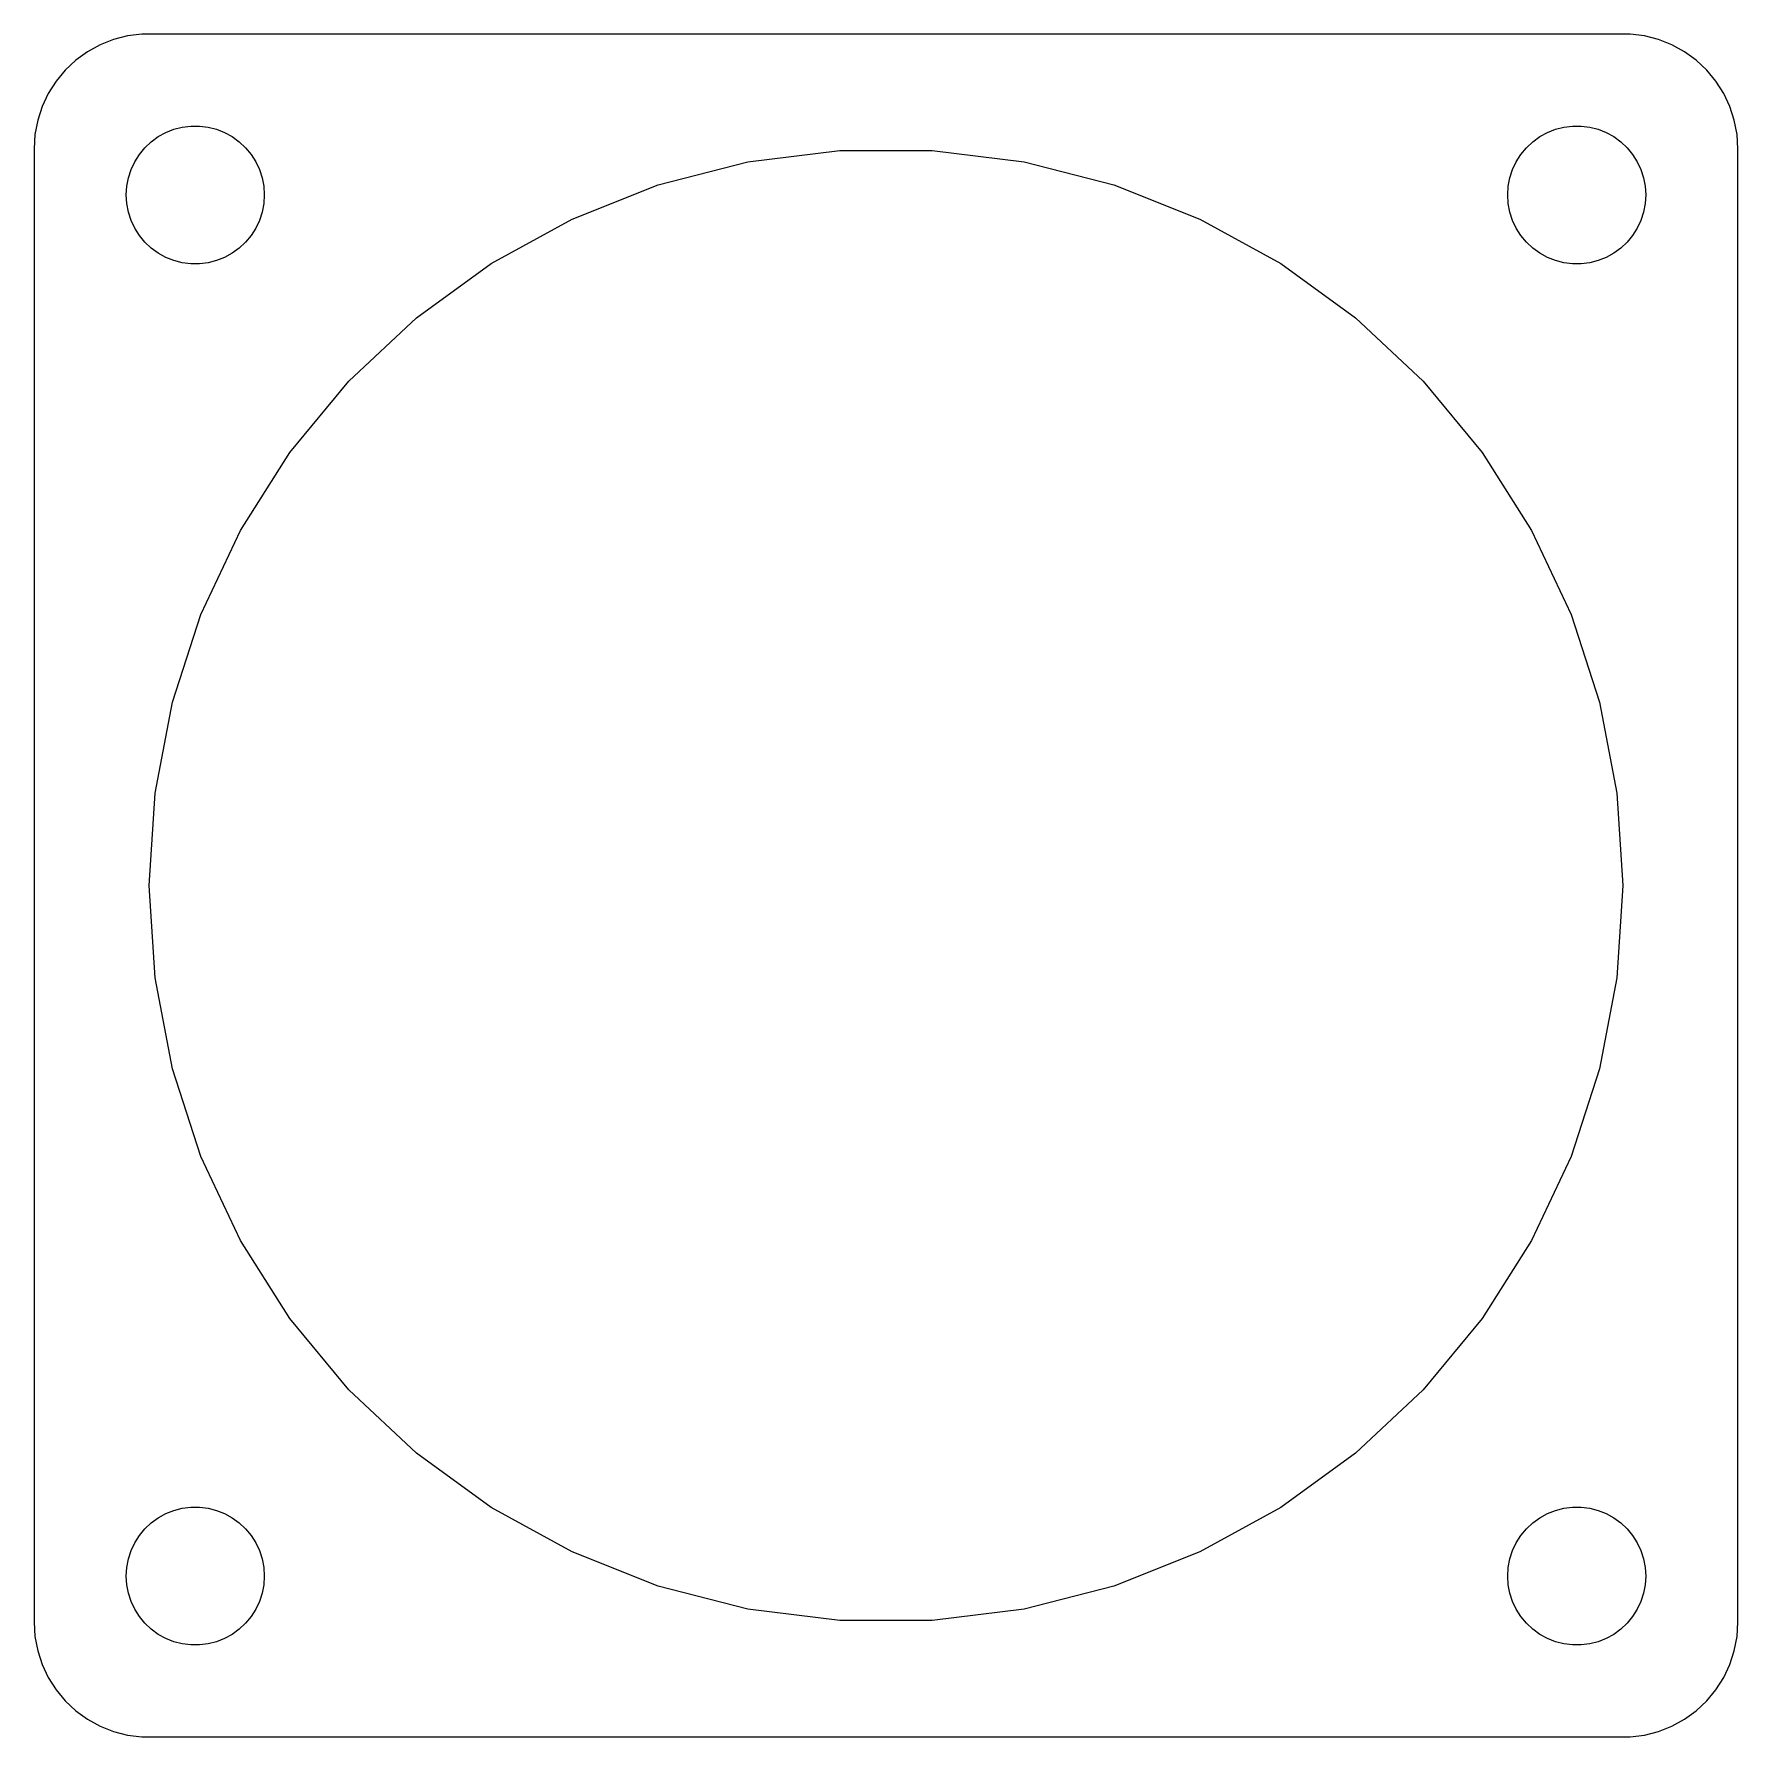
# Model space of a CAD drawing. Header units: metres. Extents: x -37 to 37, y -37 to 37.
import ezdxf

# ---------------------------------------------------------------- set-up
doc = ezdxf.new("R2010")
doc.units = ezdxf.units.M

msp = doc.modelspace()

# ---------------------------------------------------------------- linework, layer by layer
for p, q in [((-34.1289, 36.5241), (-34.6791, 36.2216)), ((-33.5451, 36.7553), (-34.1289, 36.5241)), ((-32.9369, 36.9114), (-33.5451, 36.7553)), ((-32.3139, 36.9901), (-32.9369, 36.9114)), ((32.3139, 36.9901), (-32.3139, 36.9901)), ((32.9369, 36.9114), (32.3139, 36.9901)), ((33.5451, 36.7553), (32.9369, 36.9114)), ((34.1289, 36.5241), (33.5451, 36.7553)), ((34.6791, 36.2216), (34.1289, 36.5241)), ((-35.1871, 35.8526), (-35.6448, 35.4227)), ((-34.6791, 36.2216), (-35.1871, 35.8526)), ((35.1871, 35.8526), (34.6791, 36.2216)), ((35.6448, 35.4227), (35.1871, 35.8526)), ((-36.0451, 34.9389), (-36.3815, 34.4088)), ((-35.6448, 35.4227), (-36.0451, 34.9389)), ((36.0451, 34.9389), (35.6448, 35.4227)), ((36.3815, 34.4088), (36.0451, 34.9389)), ((-36.3815, 34.4088), (-36.6489, 33.8406)), ((36.6489, 33.8406), (36.3815, 34.4088)), ((-36.6489, 33.8406), (-36.8429, 33.2434)), ((36.8429, 33.2434), (36.6489, 33.8406)), ((-36.9606, 32.6267), (-37, 32)), ((-36.8429, 33.2434), (-36.9606, 32.6267)), ((-31.6075, 32.533), (-31.2773, 32.7145)), ((-31.2773, 32.7145), (-30.927, 32.8532)), ((-30.927, 32.8532), (-30.5621, 32.9469)), ((-30.5621, 32.9469), (-30.1884, 32.9941)), ((-30.1884, 32.9941), (-29.8116, 32.9941)), ((-29.8116, 32.9941), (-29.4379, 32.9469)), ((-29.4379, 32.9469), (-29.0729, 32.8532)), ((-29.0729, 32.8532), (-28.7227, 32.7145)), ((-28.7227, 32.7145), (-28.3925, 32.533)), ((28.3925, 32.533), (28.7227, 32.7145)), ((28.7227, 32.7145), (29.0729, 32.8532)), ((29.0729, 32.8532), (29.4379, 32.9469)), ((29.4379, 32.9469), (29.8116, 32.9941)), ((29.8116, 32.9941), (30.1884, 32.9941)), ((30.1884, 32.9941), (30.5621, 32.9469)), ((30.5621, 32.9469), (30.927, 32.8532)), ((30.927, 32.8532), (31.2773, 32.7145)), ((31.2773, 32.7145), (31.6075, 32.533)), ((36.9606, 32.6267), (36.8429, 33.2434)), ((37, 32), (36.9606, 32.6267)), ((-37, 32), (-37, -32)), ((-32.427, 31.7634), (-32.1869, 32.0536)), ((-32.1869, 32.0536), (-31.9123, 32.3115)), ((-31.9123, 32.3115), (-31.6075, 32.533)), ((-28.3925, 32.533), (-28.0877, 32.3115)), ((-28.0877, 32.3115), (-27.8131, 32.0536)), ((-27.8131, 32.0536), (-27.5729, 31.7634)), ((-5.9962, 31.4332), (-2.00929, 31.9368)), ((-2.00929, 31.9368), (2.00929, 31.9368)), ((2.00929, 31.9368), (5.9962, 31.4332)), ((27.5729, 31.7634), (27.8131, 32.0536)), ((27.8131, 32.0536), (28.0877, 32.3115)), ((28.0877, 32.3115), (28.3925, 32.533)), ((31.6075, 32.533), (31.9123, 32.3115)), ((31.9123, 32.3115), (32.1869, 32.0536)), ((32.1869, 32.0536), (32.427, 31.7634)), ((37, -32), (37, 32)), ((-32.9057, 30.7461), (-32.7893, 31.1044)), ((-32.7893, 31.1044), (-32.6289, 31.4453)), ((-32.6289, 31.4453), (-32.427, 31.7634)), ((-27.5729, 31.7634), (-27.3711, 31.4453)), ((-27.3711, 31.4453), (-27.2107, 31.1044)), ((-27.2107, 31.1044), (-27.0942, 30.7461)), ((-9.88853, 30.4338), (-5.9962, 31.4332)), ((5.9962, 31.4332), (9.88853, 30.4338)), ((27.0942, 30.7461), (27.2107, 31.1044)), ((27.2107, 31.1044), (27.3711, 31.4453)), ((27.3711, 31.4453), (27.5729, 31.7634)), ((32.427, 31.7634), (32.6289, 31.4453)), ((32.6289, 31.4453), (32.7893, 31.1044)), ((32.7893, 31.1044), (32.9057, 30.7461)), ((-33, 30), (-32.9763, 30.376)), ((-32.9763, 30.376), (-32.9057, 30.7461)), ((-27.0942, 30.7461), (-27.0237, 30.376)), ((-27.0237, 30.376), (-27, 30)), ((-13.6249, 28.9545), (-9.88853, 30.4338)), ((9.88853, 30.4338), (13.6249, 28.9545)), ((27, 30), (27.0237, 30.376)), ((27.0237, 30.376), (27.0942, 30.7461)), ((32.9057, 30.7461), (32.9763, 30.376)), ((32.9763, 30.376), (33, 30)), ((-32.9763, 29.624), (-33, 30)), ((-32.9057, 29.2539), (-32.9763, 29.624)), ((-27.0237, 29.624), (-27.0942, 29.2539)), ((-27, 30), (-27.0237, 29.624)), ((27.0237, 29.624), (27, 30)), ((27.0942, 29.2539), (27.0237, 29.624)), ((32.9763, 29.624), (32.9057, 29.2539)), ((33, 30), (32.9763, 29.624)), ((-32.7893, 28.8956), (-32.9057, 29.2539)), ((-32.6289, 28.5547), (-32.7893, 28.8956)), ((-27.2107, 28.8956), (-27.3711, 28.5547)), ((-27.0942, 29.2539), (-27.2107, 28.8956)), ((-17.1465, 27.0185), (-13.6249, 28.9545)), ((13.6249, 28.9545), (17.1465, 27.0185)), ((27.2107, 28.8956), (27.0942, 29.2539)), ((27.3711, 28.5547), (27.2107, 28.8956)), ((32.7893, 28.8956), (32.6289, 28.5547)), ((32.9057, 29.2539), (32.7893, 28.8956)), ((-32.427, 28.2366), (-32.6289, 28.5547)), ((-32.1869, 27.9464), (-32.427, 28.2366)), ((-27.5729, 28.2366), (-27.8131, 27.9464)), ((-27.3711, 28.5547), (-27.5729, 28.2366)), ((27.5729, 28.2366), (27.3711, 28.5547)), ((27.8131, 27.9464), (27.5729, 28.2366)), ((32.427, 28.2366), (32.1869, 27.9464)), ((32.6289, 28.5547), (32.427, 28.2366)), ((-31.9123, 27.6884), (-32.1869, 27.9464)), ((-31.6075, 27.467), (-31.9123, 27.6884)), ((-31.2773, 27.2855), (-31.6075, 27.467)), ((-28.3925, 27.467), (-28.7227, 27.2855)), ((-28.0877, 27.6884), (-28.3925, 27.467)), ((-27.8131, 27.9464), (-28.0877, 27.6884)), ((28.0877, 27.6884), (27.8131, 27.9464)), ((28.3925, 27.467), (28.0877, 27.6884)), ((28.7227, 27.2855), (28.3925, 27.467)), ((31.6075, 27.467), (31.2773, 27.2855)), ((31.9123, 27.6884), (31.6075, 27.467)), ((32.1869, 27.9464), (31.9123, 27.6884)), ((-30.927, 27.1468), (-31.2773, 27.2855)), ((-30.5621, 27.0531), (-30.927, 27.1468)), ((-30.1884, 27.0059), (-30.5621, 27.0531)), ((-29.8116, 27.0059), (-30.1884, 27.0059)), ((-29.4379, 27.0531), (-29.8116, 27.0059)), ((-29.0729, 27.1468), (-29.4379, 27.0531)), ((-28.7227, 27.2855), (-29.0729, 27.1468)), ((-20.3976, 24.6564), (-17.1465, 27.0185)), ((17.1465, 27.0185), (20.3976, 24.6564)), ((29.0729, 27.1468), (28.7227, 27.2855)), ((29.4379, 27.0531), (29.0729, 27.1468)), ((29.8116, 27.0059), (29.4379, 27.0531)), ((30.1884, 27.0059), (29.8116, 27.0059)), ((30.5621, 27.0531), (30.1884, 27.0059)), ((30.927, 27.1468), (30.5621, 27.0531)), ((31.2773, 27.2855), (30.927, 27.1468)), ((-23.327, 21.9055), (-20.3976, 24.6564)), ((20.3976, 24.6564), (23.327, 21.9055)), ((-25.8885, 18.8091), (-23.327, 21.9055)), ((23.327, 21.9055), (25.8885, 18.8091)), ((-28.0418, 15.4161), (-25.8885, 18.8091)), ((25.8885, 18.8091), (28.0418, 15.4161)), ((-29.7528, 11.78), (-28.0418, 15.4161)), ((28.0418, 15.4161), (29.7528, 11.78)), ((-30.9947, 7.95807), (-29.7528, 11.78)), ((29.7528, 11.78), (30.9947, 7.95807)), ((-31.7477, 4.01065), (-30.9947, 7.95807)), ((30.9947, 7.95807), (31.7477, 4.01065)), ((-32, 0), (-31.7477, 4.01065)), ((31.7477, 4.01065), (32, 0)), ((-31.7477, -4.01065), (-32, 0)), ((32, 0), (31.7477, -4.01065)), ((-30.9947, -7.95807), (-31.7477, -4.01065)), ((31.7477, -4.01065), (30.9947, -7.95807)), ((-29.7528, -11.78), (-30.9947, -7.95807)), ((30.9947, -7.95807), (29.7528, -11.78)), ((-28.0418, -15.4161), (-29.7528, -11.78)), ((29.7528, -11.78), (28.0418, -15.4161)), ((-25.8885, -18.8091), (-28.0418, -15.4161)), ((28.0418, -15.4161), (25.8885, -18.8091)), ((-23.327, -21.9055), (-25.8885, -18.8091)), ((25.8885, -18.8091), (23.327, -21.9055)), ((-20.3976, -24.6564), (-23.327, -21.9055)), ((23.327, -21.9055), (20.3976, -24.6564)), ((-17.1465, -27.0185), (-20.3976, -24.6564)), ((20.3976, -24.6564), (17.1465, -27.0185)), ((-31.6075, -27.467), (-31.2773, -27.2855)), ((-31.2773, -27.2855), (-30.927, -27.1468)), ((-30.927, -27.1468), (-30.5621, -27.0531)), ((-30.5621, -27.0531), (-30.1884, -27.0059)), ((-30.1884, -27.0059), (-29.8116, -27.0059)), ((-29.8116, -27.0059), (-29.4379, -27.0531)), ((-29.4379, -27.0531), (-29.0729, -27.1468)), ((-29.0729, -27.1468), (-28.7227, -27.2855)), ((-28.7227, -27.2855), (-28.3925, -27.467)), ((-13.6249, -28.9545), (-17.1465, -27.0185)), ((17.1465, -27.0185), (13.6249, -28.9545)), ((28.3925, -27.467), (28.7227, -27.2855)), ((28.7227, -27.2855), (29.0729, -27.1468)), ((29.0729, -27.1468), (29.4379, -27.0531)), ((29.4379, -27.0531), (29.8116, -27.0059)), ((29.8116, -27.0059), (30.1884, -27.0059)), ((30.1884, -27.0059), (30.5621, -27.0531)), ((30.5621, -27.0531), (30.927, -27.1468)), ((30.927, -27.1468), (31.2773, -27.2855)), ((31.2773, -27.2855), (31.6075, -27.467)), ((-32.427, -28.2366), (-32.1869, -27.9464)), ((-32.1869, -27.9464), (-31.9123, -27.6884)), ((-31.9123, -27.6884), (-31.6075, -27.467)), ((-28.3925, -27.467), (-28.0877, -27.6884)), ((-28.0877, -27.6884), (-27.8131, -27.9464)), ((-27.8131, -27.9464), (-27.5729, -28.2366)), ((27.5729, -28.2366), (27.8131, -27.9464)), ((27.8131, -27.9464), (28.0877, -27.6884)), ((28.0877, -27.6884), (28.3925, -27.467)), ((31.6075, -27.467), (31.9123, -27.6884)), ((31.9123, -27.6884), (32.1869, -27.9464)), ((32.1869, -27.9464), (32.427, -28.2366)), ((-32.7893, -28.8956), (-32.6289, -28.5547)), ((-32.6289, -28.5547), (-32.427, -28.2366)), ((-27.5729, -28.2366), (-27.3711, -28.5547)), ((-27.3711, -28.5547), (-27.2107, -28.8956)), ((27.2107, -28.8956), (27.3711, -28.5547)), ((27.3711, -28.5547), (27.5729, -28.2366)), ((32.427, -28.2366), (32.6289, -28.5547)), ((32.6289, -28.5547), (32.7893, -28.8956)), ((-32.9763, -29.624), (-32.9057, -29.2539)), ((-32.9057, -29.2539), (-32.7893, -28.8956)), ((-27.2107, -28.8956), (-27.0942, -29.2539)), ((-27.0942, -29.2539), (-27.0237, -29.624)), ((-9.88853, -30.4338), (-13.6249, -28.9545)), ((13.6249, -28.9545), (9.88853, -30.4338)), ((27.0237, -29.624), (27.0942, -29.2539)), ((27.0942, -29.2539), (27.2107, -28.8956)), ((32.7893, -28.8956), (32.9057, -29.2539)), ((32.9057, -29.2539), (32.9763, -29.624)), ((-33, -30), (-32.9763, -29.624)), ((-32.9763, -30.376), (-33, -30)), ((-27.0237, -29.624), (-27, -30)), ((-27, -30), (-27.0237, -30.376)), ((27, -30), (27.0237, -29.624)), ((27.0237, -30.376), (27, -30)), ((32.9763, -29.624), (33, -30)), ((33, -30), (32.9763, -30.376)), ((-32.9057, -30.7461), (-32.9763, -30.376)), ((-32.7893, -31.1044), (-32.9057, -30.7461)), ((-27.0942, -30.7461), (-27.2107, -31.1044)), ((-27.0237, -30.376), (-27.0942, -30.7461)), ((-5.9962, -31.4332), (-9.88853, -30.4338)), ((9.88853, -30.4338), (5.9962, -31.4332)), ((27.0942, -30.7461), (27.0237, -30.376)), ((27.2107, -31.1044), (27.0942, -30.7461)), ((32.9057, -30.7461), (32.7893, -31.1044)), ((32.9763, -30.376), (32.9057, -30.7461)), ((-32.6289, -31.4453), (-32.7893, -31.1044)), ((-32.427, -31.7634), (-32.6289, -31.4453)), ((-32.1869, -32.0536), (-32.427, -31.7634)), ((-27.5729, -31.7634), (-27.8131, -32.0536)), ((-27.3711, -31.4453), (-27.5729, -31.7634)), ((-27.2107, -31.1044), (-27.3711, -31.4453)), ((-2.00929, -31.9368), (-5.9962, -31.4332)), ((5.9962, -31.4332), (2.00929, -31.9368)), ((27.3711, -31.4453), (27.2107, -31.1044)), ((27.5729, -31.7634), (27.3711, -31.4453)), ((27.8131, -32.0536), (27.5729, -31.7634)), ((32.427, -31.7634), (32.1869, -32.0536)), ((32.6289, -31.4453), (32.427, -31.7634)), ((32.7893, -31.1044), (32.6289, -31.4453)), ((-37, -32), (-36.9606, -32.6267)), ((-31.9123, -32.3115), (-32.1869, -32.0536)), ((-31.6075, -32.533), (-31.9123, -32.3115)), ((-31.2773, -32.7145), (-31.6075, -32.533)), ((-28.3925, -32.533), (-28.7227, -32.7145)), ((-28.0877, -32.3115), (-28.3925, -32.533)), ((-27.8131, -32.0536), (-28.0877, -32.3115)), ((2.00929, -31.9368), (-2.00929, -31.9368)), ((28.0877, -32.3115), (27.8131, -32.0536)), ((28.3925, -32.533), (28.0877, -32.3115)), ((28.7227, -32.7145), (28.3925, -32.533)), ((31.6075, -32.533), (31.2773, -32.7145)), ((31.9123, -32.3115), (31.6075, -32.533)), ((32.1869, -32.0536), (31.9123, -32.3115)), ((36.9606, -32.6267), (37, -32)), ((-36.9606, -32.6267), (-36.8429, -33.2434)), ((-36.8429, -33.2434), (-36.6489, -33.8406)), ((-30.927, -32.8532), (-31.2773, -32.7145)), ((-30.5621, -32.9469), (-30.927, -32.8532)), ((-30.1884, -32.9941), (-30.5621, -32.9469)), ((-29.8116, -32.9941), (-30.1884, -32.9941)), ((-29.4379, -32.9469), (-29.8116, -32.9941)), ((-29.0729, -32.8532), (-29.4379, -32.9469)), ((-28.7227, -32.7145), (-29.0729, -32.8532)), ((29.0729, -32.8532), (28.7227, -32.7145)), ((29.4379, -32.9469), (29.0729, -32.8532)), ((29.8116, -32.9941), (29.4379, -32.9469)), ((30.1884, -32.9941), (29.8116, -32.9941)), ((30.5621, -32.9469), (30.1884, -32.9941)), ((30.927, -32.8532), (30.5621, -32.9469)), ((31.2773, -32.7145), (30.927, -32.8532)), ((36.6489, -33.8406), (36.8429, -33.2434)), ((36.8429, -33.2434), (36.9606, -32.6267)), ((-36.6489, -33.8406), (-36.3815, -34.4088)), ((36.3815, -34.4088), (36.6489, -33.8406)), ((-36.3815, -34.4088), (-36.0451, -34.9389)), ((36.0451, -34.9389), (36.3815, -34.4088)), ((-36.0451, -34.9389), (-35.6448, -35.4227)), ((-35.6448, -35.4227), (-35.1871, -35.8526)), ((35.1871, -35.8526), (35.6448, -35.4227)), ((35.6448, -35.4227), (36.0451, -34.9389)), ((-35.1871, -35.8526), (-34.6791, -36.2216)), ((-34.6791, -36.2216), (-34.1289, -36.5241)), ((34.1289, -36.5241), (34.6791, -36.2216)), ((34.6791, -36.2216), (35.1871, -35.8526)), ((-34.1289, -36.5241), (-33.5451, -36.7553)), ((-33.5451, -36.7553), (-32.9369, -36.9114)), ((-32.9369, -36.9114), (-32.3139, -36.9901)), ((-32.3139, -36.9901), (32.3139, -36.9901)), ((32.3139, -36.9901), (32.9369, -36.9114)), ((32.9369, -36.9114), (33.5451, -36.7553)), ((33.5451, -36.7553), (34.1289, -36.5241))]:
    msp.add_line(p, q)

doc.saveas('drawing.dxf')
